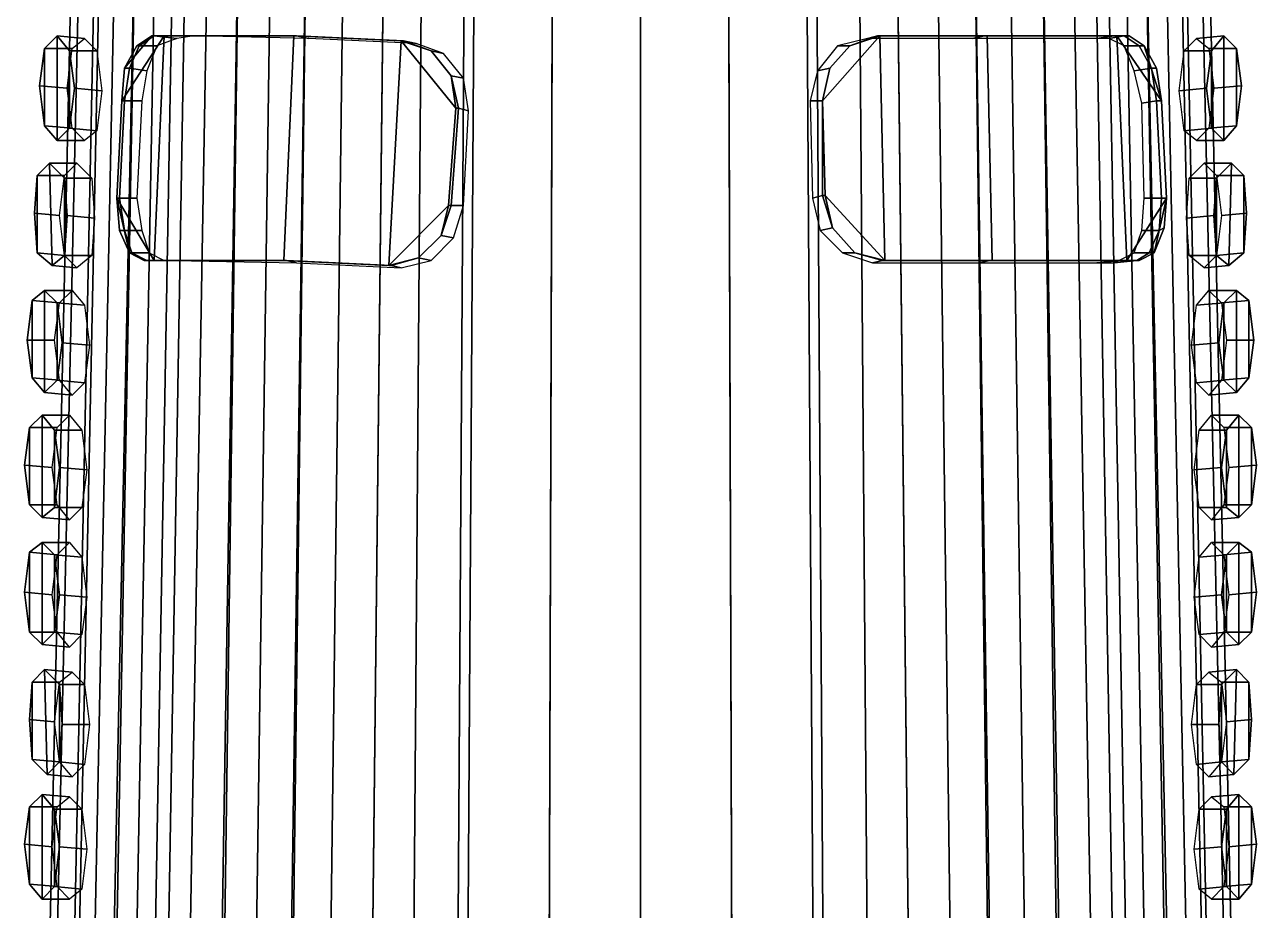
# Model space of a CAD drawing. Extents: x -0.257 to 0.257, y -0.266 to 0.229.
# Drawn here: x -0.0247 to 0.0247, y 0.06315 to 0.09865 of the extents above; entities that cross this region are included whole.
import ezdxf

# ---------------------------------------------------------------- set-up
doc = ezdxf.new("R2010")
doc.units = 0
for name, color, linetype in [('LOWPOLY_AIRPLANE_PLANEBODY', 252, 'CONTINUOUS'), ('LOWPOLY_AIRPLANE_POLYSURFAC_113', 252, 'CONTINUOUS'), ('LOWPOLY_AIRPLANE_POLYSURFAC_114', 252, 'CONTINUOUS'), ('LOWPOLY_AIRPLANE_POLYSURFAC_115', 252, 'CONTINUOUS'), ('LOWPOLY_AIRPLANE_POLYSURFAC_116', 252, 'CONTINUOUS'), ('LOWPOLY_AIRPLANE_POLYSURFAC_117', 252, 'CONTINUOUS'), ('LOWPOLY_AIRPLANE_POLYSURFAC_118', 252, 'CONTINUOUS'), ('LOWPOLY_AIRPLANE_POLYSURFAC_119', 252, 'CONTINUOUS'), ('LOWPOLY_AIRPLANE_POLYSURFAC_140', 252, 'CONTINUOUS'), ('LOWPOLY_AIRPLANE_POLYSURFAC_189', 252, 'CONTINUOUS'), ('LOWPOLY_AIRPLANE_POLYSURFAC_190', 252, 'CONTINUOUS'), ('LOWPOLY_AIRPLANE_POLYSURFAC_191', 252, 'CONTINUOUS'), ('LOWPOLY_AIRPLANE_POLYSURFAC_192', 252, 'CONTINUOUS'), ('LOWPOLY_AIRPLANE_POLYSURFAC_193', 252, 'CONTINUOUS'), ('LOWPOLY_AIRPLANE_POLYSURFAC_194', 252, 'CONTINUOUS'), ('LOWPOLY_AIRPLANE_POLYSURFAC_195', 252, 'CONTINUOUS'), ('LOWPOLY_AIRPLANE_POLYSURFACE96', 252, 'CONTINUOUS')]:
    doc.layers.add(name, color=color, linetype=linetype)

msp = doc.modelspace()

# ---------------------------------------------------------------- meshes
at = {"layer": 'LOWPOLY_AIRPLANE_PLANEBODY'}
mesh = msp.add_polyface(dxfattribs=at)
corners = [(-0.0033, 0.1153, 0.0722), (-0.0025, 0.1172, 0.0724), (0, 0.1167, 0.0726), (0, 0.115, 0.0725), (-0.0064, 0.1166, 0.0715), (-0.0043, 0.1189, 0.0719), (-0.0017, 0.1191, 0.0729), (0, 0.1185, 0.0732), (-0.0109, 0.0481, 0.0278), (-0.0109, 0.0443, 0.0278), (-0.0074, 0.0443, 0.0264), (-0.0074, 0.0481, 0.0264), (-0.0141, 0.0476, 0.0297), (-0.0141, 0.0443, 0.0298), (-0.0157, 0.0405, 0.0298), (-0.0129, 0.0401, 0.0278), (-0.0037, 0.0481, 0.0255), (-0.0037, 0.0443, 0.0255), (0, 0.0443, 0.0252), (0, 0.0481, 0.0252), (-0.0037, 0.0481, 0.0728), (-0.0037, 0.0443, 0.0728), (-0.007, 0.0443, 0.0722), (-0.007, 0.0481, 0.0722), (0, 0.0481, 0.0731), (0, 0.0443, 0.0731), (-0.0109, 0.0481, 0.0705), (-0.0092, 0.0481, 0.0714), (-0.0092, 0.0443, 0.0714), (-0.0109, 0.0443, 0.0705), (-0.0126, 0.0481, 0.0697), (-0.0126, 0.0443, 0.0697), (-0.0142, 0.0443, 0.0687), (-0.0142, 0.0481, 0.0687), (-0.0147, 0.111, 0.0671), (-0.0145, 0.1144, 0.0671), (-0.0132, 0.1144, 0.0682), (-0.0133, 0.111, 0.0683), (-0.0117, 0.1144, 0.0691), (-0.0118, 0.111, 0.0692), (-0.0101, 0.1146, 0.0699), (-0.0102, 0.1111, 0.07), (-0.0085, 0.1155, 0.0707), (-0.0087, 0.1116, 0.0708), (-0.0066, 0.1121, 0.0716), (-0.0035, 0.112, 0.0722), (0, 0.1119, 0.0725), (0, 0.111, 0.0273), (0, 0.1144, 0.0278), (-0.0035, 0.1144, 0.028), (-0.0035, 0.111, 0.0276), (-0.0069, 0.1144, 0.0288), (-0.007, 0.111, 0.0284), (-0.0101, 0.1144, 0.0302), (-0.0102, 0.111, 0.0298), (-0.0131, 0.1144, 0.032), (-0.0133, 0.111, 0.0317), (-0.0158, 0.1144, 0.0343), (-0.016, 0.111, 0.034), (-0.0156, 0.0481, 0.0675), (-0.0067, 0.1207, 0.0712)]
mesh.append_faces([[corners[k] for k in face] for face in [(0, 1, 2, 3), (4, 5, 1, 0), (1, 6, 7, 2), (8, 9, 10, 11), (12, 13, 9, 8), (13, 14, 15, 9), (16, 17, 18, 19), (11, 10, 17, 16), (20, 21, 22, 23), (24, 25, 21, 20), (26, 27, 28, 29), (27, 23, 22, 28), (30, 31, 32, 33), (26, 29, 31, 30), (34, 35, 36, 37), (37, 36, 38, 39), (39, 38, 40, 41), (41, 40, 42, 43), (43, 42, 4, 44), (44, 4, 0, 45), (45, 0, 3, 46), (47, 48, 49, 50), (50, 49, 51, 52), (52, 51, 53, 54), (54, 53, 55, 56), (56, 55, 57, 58), (20, 45, 46, 24), (23, 44, 45, 20), (27, 43, 44, 23), (26, 41, 43, 27), (30, 39, 41, 26), (33, 37, 39, 30), (59, 34, 37, 33), (8, 54, 56, 12), (11, 52, 54, 8), (16, 50, 52, 11), (19, 47, 50, 16), (4, 42, 60, 60)]])
mesh = msp.add_polyface(dxfattribs=at)
corners = [(0, 0.1167, 0.0726), (0.0025, 0.1172, 0.0724), (0.0033, 0.1153, 0.0722), (0, 0.115, 0.0725), (0.0043, 0.1189, 0.0719), (0.0064, 0.1166, 0.0715), (0, 0.1185, 0.0732), (0.0017, 0.1191, 0.0729), (0.0074, 0.0443, 0.0264), (0.0109, 0.0443, 0.0278), (0.0109, 0.0481, 0.0278), (0.0074, 0.0481, 0.0264), (0.0141, 0.0443, 0.0298), (0.0141, 0.0476, 0.0297), (0.0129, 0.0401, 0.0278), (0.0157, 0.0405, 0.0298), (0, 0.0443, 0.0252), (0.0037, 0.0443, 0.0255), (0.0037, 0.0481, 0.0255), (0, 0.0481, 0.0252), (0.007, 0.0443, 0.0722), (0.0037, 0.0443, 0.0728), (0.0037, 0.0481, 0.0728), (0.007, 0.0481, 0.0722), (0, 0.0443, 0.0731), (0, 0.0481, 0.0731), (0.0092, 0.0443, 0.0714), (0.0092, 0.0481, 0.0714), (0.0109, 0.0481, 0.0705), (0.0109, 0.0443, 0.0705), (0.0142, 0.0443, 0.0687), (0.0126, 0.0443, 0.0697), (0.0126, 0.0481, 0.0697), (0.0142, 0.0481, 0.0687), (0.0132, 0.1144, 0.0682), (0.0145, 0.1144, 0.0671), (0.0147, 0.111, 0.0671), (0.0133, 0.111, 0.0683), (0.0117, 0.1144, 0.0691), (0.0118, 0.111, 0.0692), (0.0101, 0.1146, 0.0699), (0.0102, 0.1111, 0.07), (0.0085, 0.1155, 0.0707), (0.0087, 0.1116, 0.0708), (0.0066, 0.1121, 0.0716), (0.0035, 0.112, 0.0722), (0, 0.1119, 0.0725), (0.0035, 0.1144, 0.028), (0, 0.1144, 0.0278), (0, 0.111, 0.0273), (0.0035, 0.111, 0.0276), (0.0069, 0.1144, 0.0288), (0.007, 0.111, 0.0284), (0.0101, 0.1144, 0.0302), (0.0102, 0.111, 0.0298), (0.0131, 0.1144, 0.032), (0.0133, 0.111, 0.0317), (0.0158, 0.1144, 0.0343), (0.016, 0.111, 0.034), (0.0156, 0.0481, 0.0675), (0.0067, 0.1207, 0.0712)]
mesh.append_faces([[corners[k] for k in face] for face in [(0, 1, 2, 3), (1, 4, 5, 2), (6, 7, 1, 0), (8, 9, 10, 11), (9, 12, 13, 10), (14, 15, 12, 9), (16, 17, 18, 19), (17, 8, 11, 18), (20, 21, 22, 23), (21, 24, 25, 22), (26, 27, 28, 29), (20, 23, 27, 26), (30, 31, 32, 33), (31, 29, 28, 32), (34, 35, 36, 37), (38, 34, 37, 39), (40, 38, 39, 41), (42, 40, 41, 43), (5, 42, 43, 44), (2, 5, 44, 45), (3, 2, 45, 46), (47, 48, 49, 50), (51, 47, 50, 52), (53, 51, 52, 54), (55, 53, 54, 56), (57, 55, 56, 58), (46, 45, 22, 25), (45, 44, 23, 22), (44, 43, 27, 23), (43, 41, 28, 27), (41, 39, 32, 28), (39, 37, 33, 32), (37, 36, 59, 33), (56, 54, 10, 13), (54, 52, 11, 10), (52, 50, 18, 11), (50, 49, 19, 18), (42, 5, 60, 60)]])
mesh = msp.add_polyface(dxfattribs=at)
corners = [(-0.0214, 0.0443, 0.0383), (-0.0222, 0.0443, 0.04), (-0.0228, 0.0401, 0.0396), (-0.0221, 0.0402, 0.038), (-0.0213, 0.0461, 0.0383), (-0.0222, 0.0461, 0.04), (-0.023, 0.0476, 0.042), (-0.023, 0.0443, 0.0422), (-0.0205, 0.0461, 0.0366), (-0.0205, 0.0443, 0.0366), (-0.0192, 0.0443, 0.0346), (-0.0192, 0.0461, 0.0347), (-0.0213, 0.0404, 0.0364), (-0.0202, 0.0405, 0.0346), (-0.0169, 0.0461, 0.0322), (-0.017, 0.0443, 0.0322), (-0.0141, 0.0443, 0.0298), (-0.0141, 0.0476, 0.0297), (-0.0182, 0.0406, 0.0322), (-0.0157, 0.0405, 0.0298), (-0.017, 0.0481, 0.0661), (-0.0156, 0.0481, 0.0675), (-0.0156, 0.0443, 0.0675), (-0.017, 0.0443, 0.0661), (-0.0142, 0.0481, 0.0687), (-0.0142, 0.0443, 0.0687), (-0.0183, 0.0481, 0.0648), (-0.0183, 0.0443, 0.0648), (-0.0197, 0.0443, 0.0629), (-0.0197, 0.0481, 0.0629), (-0.0214, 0.0481, 0.06), (-0.0214, 0.0443, 0.06), (-0.0228, 0.0443, 0.0566), (-0.0228, 0.0481, 0.0566), (-0.0237, 0.0481, 0.0529), (-0.0237, 0.0443, 0.0529), (-0.024, 0.0443, 0.0492), (-0.024, 0.0481, 0.0492), (-0.0237, 0.0481, 0.0454), (-0.0237, 0.0443, 0.0454), (-0.0215, 0.111, 0.0569), (-0.0213, 0.1132, 0.0569), (-0.02, 0.1132, 0.0602), (-0.0201, 0.111, 0.0602), (-0.0223, 0.111, 0.0464), (-0.0221, 0.1132, 0.0465), (-0.0224, 0.1132, 0.05), (-0.0226, 0.111, 0.0499), (-0.016, 0.111, 0.0659), (-0.0147, 0.111, 0.0671), (-0.0172, 0.111, 0.0646), (-0.0186, 0.111, 0.0629), (-0.0223, 0.111, 0.0534), (-0.0217, 0.111, 0.0433), (-0.0209, 0.111, 0.0413), (-0.0201, 0.111, 0.0397), (-0.0193, 0.111, 0.0381), (-0.0181, 0.111, 0.0363), (-0.016, 0.111, 0.034), (-0.0133, 0.111, 0.0317)]
mesh.append_faces([[corners[k] for k in face] for face in [(0, 1, 2, 3), (4, 5, 1, 0), (5, 6, 7, 1), (8, 9, 10, 11), (4, 0, 9, 8), (0, 3, 12, 9), (9, 12, 13, 10), (14, 15, 16, 17), (11, 10, 15, 14), (10, 13, 18, 15), (15, 18, 19, 16), (20, 21, 22, 23), (21, 24, 25, 22), (26, 27, 28, 29), (20, 23, 27, 26), (30, 31, 32, 33), (29, 28, 31, 30), (34, 35, 36, 37), (33, 32, 35, 34), (38, 39, 7, 6), (37, 36, 39, 38), (40, 41, 42, 43), (44, 45, 46, 47), (20, 48, 49, 21), (26, 50, 48, 20), (29, 51, 50, 26), (30, 43, 51, 29), (33, 40, 43, 30), (34, 52, 40, 33), (37, 47, 52, 34), (38, 44, 47, 37), (6, 53, 44, 38), (5, 54, 53, 6), (4, 55, 54, 5), (8, 56, 55, 4), (11, 57, 56, 8), (14, 58, 57, 11), (17, 59, 58, 14)]])
mesh = msp.add_polyface(dxfattribs=at)
corners = [(0.0222, 0.0443, 0.04), (0.0222, 0.0461, 0.04), (0.0213, 0.0461, 0.0383), (0.0214, 0.0443, 0.0383), (0.023, 0.0443, 0.0422), (0.023, 0.0476, 0.042), (0.0192, 0.0443, 0.0346), (0.0205, 0.0443, 0.0366), (0.0205, 0.0461, 0.0366), (0.0192, 0.0461, 0.0347), (0.0213, 0.0404, 0.0364), (0.0221, 0.0402, 0.038), (0.0202, 0.0405, 0.0346), (0.0141, 0.0443, 0.0298), (0.017, 0.0443, 0.0322), (0.0169, 0.0461, 0.0322), (0.0141, 0.0476, 0.0297), (0.0182, 0.0406, 0.0322), (0.0157, 0.0405, 0.0298), (0.0156, 0.0443, 0.0675), (0.0156, 0.0481, 0.0675), (0.017, 0.0481, 0.0661), (0.017, 0.0443, 0.0661), (0.0142, 0.0443, 0.0687), (0.0142, 0.0481, 0.0687), (0.0197, 0.0443, 0.0629), (0.0183, 0.0443, 0.0648), (0.0183, 0.0481, 0.0648), (0.0197, 0.0481, 0.0629), (0.0228, 0.0443, 0.0566), (0.0214, 0.0443, 0.06), (0.0214, 0.0481, 0.06), (0.0228, 0.0481, 0.0566), (0.024, 0.0443, 0.0492), (0.0237, 0.0443, 0.0529), (0.0237, 0.0481, 0.0529), (0.024, 0.0481, 0.0492), (0.0237, 0.0443, 0.0454), (0.0237, 0.0481, 0.0454), (0.02, 0.1132, 0.0602), (0.0213, 0.1132, 0.0569), (0.0215, 0.111, 0.0569), (0.0201, 0.111, 0.0602), (0.0224, 0.1132, 0.05), (0.0221, 0.1132, 0.0465), (0.0223, 0.111, 0.0464), (0.0226, 0.111, 0.0499), (0.0221, 0.1132, 0.0535), (0.0223, 0.111, 0.0534), (0.0147, 0.111, 0.0671), (0.016, 0.111, 0.0659), (0.0172, 0.111, 0.0646), (0.0186, 0.111, 0.0629), (0.0217, 0.111, 0.0433), (0.0209, 0.111, 0.0413), (0.0201, 0.111, 0.0397), (0.0193, 0.111, 0.0381), (0.0181, 0.111, 0.0363), (0.016, 0.111, 0.034), (0.0133, 0.111, 0.0317)]
mesh.append_faces([[corners[k] for k in face] for face in [(0, 1, 2, 3), (4, 5, 1, 0), (6, 7, 8, 9), (7, 3, 2, 8), (10, 11, 3, 7), (12, 10, 7, 6), (13, 14, 15, 16), (14, 6, 9, 15), (17, 12, 6, 14), (18, 17, 14, 13), (19, 20, 21, 22), (23, 24, 20, 19), (25, 26, 27, 28), (26, 22, 21, 27), (29, 30, 31, 32), (30, 25, 28, 31), (33, 34, 35, 36), (34, 29, 32, 35), (4, 37, 38, 5), (37, 33, 36, 38), (39, 40, 41, 42), (43, 44, 45, 46), (47, 43, 46, 48), (49, 50, 21, 20), (50, 51, 27, 21), (51, 52, 28, 27), (52, 42, 31, 28), (42, 41, 32, 31), (41, 48, 35, 32), (48, 46, 36, 35), (46, 45, 38, 36), (45, 53, 5, 38), (53, 54, 1, 5), (54, 55, 2, 1), (55, 56, 8, 2), (56, 57, 9, 8), (57, 58, 15, 9), (58, 59, 16, 15)]])
at = {"layer": 'LOWPOLY_AIRPLANE_POLYSURFAC_113'}
mesh = msp.add_polyface(dxfattribs=at)
corners = [(0.0239, 0.0977, 0.0504), (0.0229, 0.0976, 0.0559), (0.0229, 0.0945, 0.0558), (0.0239, 0.0946, 0.0504), (0.0218, 0.0976, 0.0558), (0.0228, 0.0977, 0.0503), (0.0218, 0.0944, 0.0557), (0.0228, 0.0945, 0.0503), (0.0234, 0.0982, 0.0532), (0.0227, 0.0961, 0.0567), (0.0234, 0.094, 0.0531), (0.0241, 0.0962, 0.0495), (0.0223, 0.0981, 0.0531), (0.0216, 0.096, 0.0567), (0.0223, 0.094, 0.053), (0.023, 0.0961, 0.0494)]
mesh.append_faces([[corners[k] for k in face] for face in [(4, 12, 8, 1), (12, 5, 0, 8), (6, 13, 9, 2), (13, 4, 1, 9), (7, 14, 10, 3), (14, 6, 2, 10), (15, 11, 0, 5), (15, 7, 3, 11), (0, 11, 3, 3), (8, 0, 3, 10), (8, 10, 2, 1), (2, 9, 1, 1)]])
at = {"layer": 'LOWPOLY_AIRPLANE_POLYSURFAC_114'}
mesh = msp.add_polyface(dxfattribs=at)
corners = [(0.0242, 0.0926, 0.0504), (0.0231, 0.0925, 0.0558), (0.0231, 0.0894, 0.0557), (0.0242, 0.0895, 0.0504), (0.022, 0.0925, 0.0558), (0.0231, 0.0926, 0.0503), (0.022, 0.0894, 0.0557), (0.0231, 0.0894, 0.0502), (0.0237, 0.0931, 0.0531), (0.023, 0.091, 0.0567), (0.0236, 0.089, 0.053), (0.0243, 0.0911, 0.0495), (0.0226, 0.0931, 0.053), (0.0219, 0.0909, 0.0566), (0.0226, 0.0889, 0.053), (0.0233, 0.091, 0.0493)]
mesh.append_faces([[corners[k] for k in face] for face in [(4, 12, 8, 1), (12, 5, 0, 8), (6, 13, 9, 2), (13, 4, 1, 9), (7, 14, 10, 3), (14, 6, 2, 10), (15, 11, 0, 5), (15, 7, 3, 11), (0, 11, 3, 3), (8, 0, 3, 10), (8, 10, 2, 1), (2, 9, 1, 1)]])
at = {"layer": 'LOWPOLY_AIRPLANE_POLYSURFAC_115'}
mesh = msp.add_polyface(dxfattribs=at)
corners = [(0.0244, 0.0876, 0.0503), (0.0234, 0.0875, 0.0558), (0.0234, 0.0844, 0.0557), (0.0244, 0.0845, 0.0503), (0.0223, 0.0874, 0.0557), (0.0233, 0.0875, 0.0502), (0.0223, 0.0843, 0.0556), (0.0233, 0.0844, 0.0502), (0.0239, 0.088, 0.0531), (0.0232, 0.0859, 0.0566), (0.0239, 0.0839, 0.053), (0.0246, 0.086, 0.0494), (0.0228, 0.088, 0.053), (0.0221, 0.0858, 0.0566), (0.0228, 0.0838, 0.0529), (0.0235, 0.086, 0.0493)]
mesh.append_faces([[corners[k] for k in face] for face in [(4, 12, 8, 1), (12, 5, 0, 8), (6, 13, 9, 2), (13, 4, 1, 9), (7, 14, 10, 3), (14, 6, 2, 10), (15, 11, 0, 5), (15, 7, 3, 11), (0, 11, 3, 3), (8, 0, 3, 10), (8, 10, 2, 1), (2, 9, 1, 1)]])
at = {"layer": 'LOWPOLY_AIRPLANE_POLYSURFAC_116'}
mesh = msp.add_polyface(dxfattribs=at)
corners = [(0.0245, 0.0825, 0.0503), (0.0235, 0.0824, 0.0557), (0.0235, 0.0793, 0.0557), (0.0245, 0.0794, 0.0503), (0.0224, 0.0824, 0.0557), (0.0234, 0.0825, 0.0502), (0.0224, 0.0793, 0.0556), (0.0234, 0.0794, 0.0502), (0.024, 0.083, 0.053), (0.0233, 0.0809, 0.0566), (0.024, 0.0789, 0.053), (0.0247, 0.081, 0.0494), (0.0229, 0.083, 0.053), (0.0222, 0.0808, 0.0566), (0.0229, 0.0788, 0.0529), (0.0236, 0.0809, 0.0493)]
mesh.append_faces([[corners[k] for k in face] for face in [(4, 12, 8, 1), (12, 5, 0, 8), (6, 13, 9, 2), (13, 4, 1, 9), (7, 14, 10, 3), (14, 6, 2, 10), (15, 11, 0, 5), (15, 7, 3, 11), (0, 11, 3, 3), (8, 0, 3, 10), (8, 10, 2, 1), (2, 9, 1, 1)]])
at = {"layer": 'LOWPOLY_AIRPLANE_POLYSURFAC_117'}
mesh = msp.add_polyface(dxfattribs=at)
corners = [(0.0245, 0.0775, 0.0503), (0.0235, 0.0774, 0.0557), (0.0235, 0.0743, 0.0557), (0.0245, 0.0743, 0.0503), (0.0224, 0.0773, 0.0557), (0.0234, 0.0774, 0.0502), (0.0224, 0.0742, 0.0556), (0.0234, 0.0743, 0.0502), (0.024, 0.0779, 0.053), (0.0233, 0.0758, 0.0566), (0.024, 0.0738, 0.053), (0.0247, 0.0759, 0.0494), (0.0229, 0.0779, 0.053), (0.0222, 0.0757, 0.0566), (0.0229, 0.0737, 0.0529), (0.0236, 0.0758, 0.0493)]
mesh.append_faces([[corners[k] for k in face] for face in [(4, 12, 8, 1), (12, 5, 0, 8), (6, 13, 9, 2), (13, 4, 1, 9), (7, 14, 10, 3), (14, 6, 2, 10), (15, 11, 0, 5), (15, 7, 3, 11), (0, 11, 3, 3), (8, 0, 3, 10), (8, 10, 2, 1), (2, 9, 1, 1)]])
at = {"layer": 'LOWPOLY_AIRPLANE_POLYSURFAC_118'}
mesh = msp.add_polyface(dxfattribs=at)
corners = [(0.0244, 0.0723, 0.0503), (0.0233, 0.0722, 0.0558), (0.0233, 0.0691, 0.0557), (0.0244, 0.0692, 0.0503), (0.0223, 0.0722, 0.0557), (0.0233, 0.0723, 0.0502), (0.0223, 0.069, 0.0556), (0.0233, 0.0691, 0.0502), (0.0239, 0.0728, 0.0531), (0.0232, 0.0706, 0.0566), (0.0238, 0.0686, 0.053), (0.0245, 0.0708, 0.0494), (0.0228, 0.0727, 0.053), (0.0221, 0.0706, 0.0566), (0.0228, 0.0685, 0.0529), (0.0235, 0.0707, 0.0493)]
mesh.append_faces([[corners[k] for k in face] for face in [(4, 12, 8, 1), (12, 5, 0, 8), (6, 13, 9, 2), (13, 4, 1, 9), (7, 14, 10, 3), (14, 6, 2, 10), (15, 11, 0, 5), (15, 7, 3, 11), (0, 11, 3, 3), (8, 0, 3, 10), (8, 10, 2, 1), (2, 9, 1, 1)]])
at = {"layer": 'LOWPOLY_AIRPLANE_POLYSURFAC_119'}
mesh = msp.add_polyface(dxfattribs=at)
corners = [(0.0245, 0.0673, 0.0503), (0.0235, 0.0672, 0.0557), (0.0235, 0.0641, 0.0557), (0.0245, 0.0642, 0.0503), (0.0224, 0.0672, 0.0557), (0.0234, 0.0673, 0.0502), (0.0224, 0.064, 0.0556), (0.0234, 0.0641, 0.0502), (0.024, 0.0678, 0.053), (0.0233, 0.0657, 0.0566), (0.024, 0.0636, 0.053), (0.0247, 0.0658, 0.0494), (0.0229, 0.0677, 0.053), (0.0222, 0.0656, 0.0566), (0.0229, 0.0636, 0.0529), (0.0236, 0.0657, 0.0493)]
mesh.append_faces([[corners[k] for k in face] for face in [(4, 12, 8, 1), (12, 5, 0, 8), (6, 13, 9, 2), (13, 4, 1, 9), (7, 14, 10, 3), (14, 6, 2, 10), (15, 11, 0, 5), (15, 7, 3, 11), (0, 11, 3, 3), (8, 0, 3, 10), (8, 10, 2, 1), (2, 9, 1, 1)]])
at = {"layer": 'LOWPOLY_AIRPLANE_POLYSURFAC_140'}
mesh = msp.add_polyface(dxfattribs=at)
corners = [(-0.0139, 0.0982, 0.0304), (-0.0143, 0.0892, 0.0304), (-0.0191, 0.0982, 0.0359), (-0.0195, 0.0892, 0.0357), (-0.0133, 0.0981, 0.0317), (-0.0138, 0.0891, 0.0312), (-0.0179, 0.0982, 0.0364), (-0.0187, 0.0892, 0.0363), (-0.0138, 0.0982, 0.0306), (-0.0142, 0.0892, 0.0305), (-0.0193, 0.0892, 0.0358), (-0.019, 0.0982, 0.0359), (-0.0084, 0.0976, 0.0275), (-0.0076, 0.0966, 0.0271), (-0.0074, 0.0953, 0.0269), (-0.0096, 0.098, 0.028), (-0.0084, 0.0976, 0.0276), (-0.0076, 0.0966, 0.0272), (-0.0073, 0.0953, 0.0271), (-0.008, 0.0902, 0.0271), (-0.0089, 0.0893, 0.0276), (-0.0101, 0.089, 0.0282), (-0.0077, 0.0914, 0.0269), (-0.0076, 0.0914, 0.0271), (-0.008, 0.0902, 0.0272), (-0.0089, 0.0893, 0.0277), (-0.01, 0.089, 0.0283), (-0.0207, 0.0969, 0.0389), (-0.0202, 0.0978, 0.0381), (-0.0196, 0.0982, 0.037), (-0.0208, 0.0956, 0.0392), (-0.0207, 0.0956, 0.0392), (-0.0205, 0.0969, 0.039), (-0.0201, 0.0978, 0.0382), (-0.0195, 0.0982, 0.037), (-0.0205, 0.0895, 0.0379), (-0.0209, 0.0904, 0.0388), (-0.021, 0.0917, 0.0391), (-0.0199, 0.0892, 0.0367), (-0.0198, 0.0892, 0.0368), (-0.0204, 0.0895, 0.0379), (-0.0207, 0.0904, 0.0388), (-0.0209, 0.0917, 0.0392), (-0.0069, 0.0952, 0.0283), (-0.0071, 0.0965, 0.0284), (-0.0079, 0.0975, 0.0288), (-0.009, 0.0979, 0.0293), (-0.0096, 0.0889, 0.0293), (-0.0084, 0.0892, 0.0288), (-0.0075, 0.0901, 0.0285), (-0.0071, 0.0914, 0.0283), (-0.0202, 0.0917, 0.0395), (-0.02, 0.0904, 0.0392), (-0.0197, 0.0895, 0.0383), (-0.0191, 0.0892, 0.0371), (-0.0186, 0.0981, 0.0374), (-0.0194, 0.0978, 0.0385), (-0.0198, 0.0968, 0.0393), (-0.02, 0.0956, 0.0396), (-0.0095, 0.098, 0.0282)]
mesh.append_faces([[corners[k] for k in face] for face in [(3, 1, 0, 2), (8, 11, 2, 0), (10, 9, 1, 3), (7, 5, 9, 10), (4, 6, 11, 8), (43, 44, 17, 18), (44, 45, 16, 17), (45, 46, 59, 16), (47, 48, 25, 26), (48, 49, 24, 25), (49, 50, 23, 24), (55, 56, 33, 34), (56, 57, 32, 33), (57, 58, 31, 32), (51, 52, 41, 42), (52, 53, 40, 41), (53, 54, 39, 40), (59, 8, 0, 15), (18, 14, 22, 23), (9, 26, 21, 1), (11, 34, 29, 2), (10, 3, 38, 39), (42, 37, 30, 31), (46, 4, 8, 59), (50, 43, 18, 23), (5, 47, 26, 9), (54, 7, 10, 39), (58, 51, 42, 31), (6, 55, 34, 11), (18, 17, 13, 14), (17, 16, 12, 13), (26, 25, 20, 21), (25, 24, 19, 20), (24, 23, 22, 19), (34, 33, 28, 29), (33, 32, 27, 28), (32, 31, 30, 27), (42, 41, 36, 37), (41, 40, 35, 36), (40, 39, 38, 35), (12, 16, 59, 15), (21, 15, 0, 1), (22, 14, 15, 21), (22, 21, 20, 19), (15, 14, 13, 12), (37, 35, 38, 3), (3, 2, 30, 37), (30, 2, 29, 27), (29, 28, 27, 27), (37, 36, 35, 35)]])
at = {"layer": 'LOWPOLY_AIRPLANE_POLYSURFAC_189'}
mesh = msp.add_polyface(dxfattribs=at)
corners = [(-0.0239, 0.0977, 0.0504), (-0.0229, 0.0976, 0.0559), (-0.0229, 0.0945, 0.0558), (-0.0239, 0.0946, 0.0504), (-0.0218, 0.0976, 0.0558), (-0.0228, 0.0977, 0.0503), (-0.0218, 0.0944, 0.0557), (-0.0228, 0.0945, 0.0503), (-0.0234, 0.0982, 0.0532), (-0.0227, 0.0961, 0.0567), (-0.0234, 0.094, 0.0531), (-0.0241, 0.0962, 0.0495), (-0.0223, 0.0981, 0.0531), (-0.0216, 0.096, 0.0567), (-0.0223, 0.094, 0.053), (-0.023, 0.0961, 0.0494)]
mesh.append_faces([[corners[k] for k in face] for face in [(8, 12, 4, 1), (0, 5, 12, 8), (9, 13, 6, 2), (1, 4, 13, 9), (10, 14, 7, 3), (2, 6, 14, 10), (0, 11, 15, 5), (3, 7, 15, 11), (1, 9, 2, 2), (8, 1, 2, 10), (8, 10, 3, 0), (3, 11, 0, 0)]])
at = {"layer": 'LOWPOLY_AIRPLANE_POLYSURFAC_190'}
mesh = msp.add_polyface(dxfattribs=at)
corners = [(-0.0242, 0.0926, 0.0504), (-0.0231, 0.0925, 0.0558), (-0.0231, 0.0894, 0.0557), (-0.0242, 0.0895, 0.0504), (-0.022, 0.0925, 0.0558), (-0.0231, 0.0926, 0.0503), (-0.022, 0.0894, 0.0557), (-0.0231, 0.0894, 0.0502), (-0.0237, 0.0931, 0.0531), (-0.023, 0.091, 0.0567), (-0.0236, 0.089, 0.053), (-0.0243, 0.0911, 0.0495), (-0.0226, 0.0931, 0.053), (-0.0219, 0.0909, 0.0566), (-0.0226, 0.0889, 0.053), (-0.0233, 0.091, 0.0493)]
mesh.append_faces([[corners[k] for k in face] for face in [(8, 12, 4, 1), (0, 5, 12, 8), (9, 13, 6, 2), (1, 4, 13, 9), (10, 14, 7, 3), (2, 6, 14, 10), (0, 11, 15, 5), (3, 7, 15, 11), (1, 9, 2, 2), (8, 1, 2, 10), (8, 10, 3, 0), (3, 11, 0, 0)]])
at = {"layer": 'LOWPOLY_AIRPLANE_POLYSURFAC_191'}
mesh = msp.add_polyface(dxfattribs=at)
corners = [(-0.0244, 0.0876, 0.0503), (-0.0234, 0.0875, 0.0558), (-0.0234, 0.0844, 0.0557), (-0.0244, 0.0845, 0.0503), (-0.0223, 0.0874, 0.0557), (-0.0233, 0.0875, 0.0502), (-0.0223, 0.0843, 0.0556), (-0.0233, 0.0844, 0.0502), (-0.0239, 0.088, 0.0531), (-0.0232, 0.0859, 0.0566), (-0.0239, 0.0839, 0.053), (-0.0246, 0.086, 0.0494), (-0.0228, 0.088, 0.053), (-0.0221, 0.0858, 0.0566), (-0.0228, 0.0838, 0.0529), (-0.0235, 0.086, 0.0493)]
mesh.append_faces([[corners[k] for k in face] for face in [(8, 12, 4, 1), (0, 5, 12, 8), (9, 13, 6, 2), (1, 4, 13, 9), (10, 14, 7, 3), (2, 6, 14, 10), (0, 11, 15, 5), (3, 7, 15, 11), (1, 9, 2, 2), (8, 1, 2, 10), (8, 10, 3, 0), (3, 11, 0, 0)]])
at = {"layer": 'LOWPOLY_AIRPLANE_POLYSURFAC_192'}
mesh = msp.add_polyface(dxfattribs=at)
corners = [(-0.0245, 0.0825, 0.0503), (-0.0235, 0.0824, 0.0557), (-0.0235, 0.0793, 0.0557), (-0.0245, 0.0794, 0.0503), (-0.0224, 0.0824, 0.0557), (-0.0234, 0.0825, 0.0502), (-0.0224, 0.0793, 0.0556), (-0.0234, 0.0794, 0.0502), (-0.024, 0.083, 0.053), (-0.0233, 0.0809, 0.0566), (-0.024, 0.0789, 0.053), (-0.0247, 0.081, 0.0494), (-0.0229, 0.083, 0.053), (-0.0222, 0.0808, 0.0566), (-0.0229, 0.0788, 0.0529), (-0.0236, 0.0809, 0.0493)]
mesh.append_faces([[corners[k] for k in face] for face in [(8, 12, 4, 1), (0, 5, 12, 8), (9, 13, 6, 2), (1, 4, 13, 9), (10, 14, 7, 3), (2, 6, 14, 10), (0, 11, 15, 5), (3, 7, 15, 11), (1, 9, 2, 2), (8, 1, 2, 10), (8, 10, 3, 0), (3, 11, 0, 0)]])
at = {"layer": 'LOWPOLY_AIRPLANE_POLYSURFAC_193'}
mesh = msp.add_polyface(dxfattribs=at)
corners = [(-0.0245, 0.0775, 0.0503), (-0.0235, 0.0774, 0.0557), (-0.0235, 0.0743, 0.0557), (-0.0245, 0.0743, 0.0503), (-0.0224, 0.0773, 0.0557), (-0.0234, 0.0774, 0.0502), (-0.0224, 0.0742, 0.0556), (-0.0234, 0.0743, 0.0502), (-0.024, 0.0779, 0.053), (-0.0233, 0.0758, 0.0566), (-0.024, 0.0738, 0.053), (-0.0247, 0.0759, 0.0494), (-0.0229, 0.0779, 0.053), (-0.0222, 0.0757, 0.0566), (-0.0229, 0.0737, 0.0529), (-0.0236, 0.0758, 0.0493)]
mesh.append_faces([[corners[k] for k in face] for face in [(8, 12, 4, 1), (0, 5, 12, 8), (9, 13, 6, 2), (1, 4, 13, 9), (10, 14, 7, 3), (2, 6, 14, 10), (0, 11, 15, 5), (3, 7, 15, 11), (1, 9, 2, 2), (8, 1, 2, 10), (8, 10, 3, 0), (3, 11, 0, 0)]])
at = {"layer": 'LOWPOLY_AIRPLANE_POLYSURFAC_194'}
mesh = msp.add_polyface(dxfattribs=at)
corners = [(-0.0244, 0.0723, 0.0503), (-0.0233, 0.0722, 0.0558), (-0.0233, 0.0691, 0.0557), (-0.0244, 0.0692, 0.0503), (-0.0223, 0.0722, 0.0557), (-0.0233, 0.0723, 0.0502), (-0.0223, 0.069, 0.0556), (-0.0233, 0.0691, 0.0502), (-0.0239, 0.0728, 0.0531), (-0.0232, 0.0706, 0.0566), (-0.0238, 0.0686, 0.053), (-0.0245, 0.0708, 0.0494), (-0.0228, 0.0727, 0.053), (-0.0221, 0.0706, 0.0566), (-0.0228, 0.0685, 0.0529), (-0.0235, 0.0707, 0.0493)]
mesh.append_faces([[corners[k] for k in face] for face in [(8, 12, 4, 1), (0, 5, 12, 8), (9, 13, 6, 2), (1, 4, 13, 9), (10, 14, 7, 3), (2, 6, 14, 10), (0, 11, 15, 5), (3, 7, 15, 11), (1, 9, 2, 2), (8, 1, 2, 10), (8, 10, 3, 0), (3, 11, 0, 0)]])
at = {"layer": 'LOWPOLY_AIRPLANE_POLYSURFAC_195'}
mesh = msp.add_polyface(dxfattribs=at)
corners = [(-0.0245, 0.0673, 0.0503), (-0.0235, 0.0672, 0.0557), (-0.0235, 0.0641, 0.0557), (-0.0245, 0.0642, 0.0503), (-0.0224, 0.0672, 0.0557), (-0.0234, 0.0673, 0.0502), (-0.0224, 0.064, 0.0556), (-0.0234, 0.0641, 0.0502), (-0.024, 0.0678, 0.053), (-0.0233, 0.0657, 0.0566), (-0.024, 0.0636, 0.053), (-0.0247, 0.0658, 0.0494), (-0.0229, 0.0677, 0.053), (-0.0222, 0.0656, 0.0566), (-0.0229, 0.0636, 0.0529), (-0.0236, 0.0657, 0.0493)]
mesh.append_faces([[corners[k] for k in face] for face in [(8, 12, 4, 1), (0, 5, 12, 8), (9, 13, 6, 2), (1, 4, 13, 9), (10, 14, 7, 3), (2, 6, 14, 10), (0, 11, 15, 5), (3, 7, 15, 11), (1, 9, 2, 2), (8, 1, 2, 10), (8, 10, 3, 0), (3, 11, 0, 0)]])
at = {"layer": 'LOWPOLY_AIRPLANE_POLYSURFACE96'}
mesh = msp.add_polyface(dxfattribs=at)
corners = [(0.0141, 0.0892, 0.0298), (0.0139, 0.0982, 0.0304), (0.0195, 0.0892, 0.0351), (0.0191, 0.0982, 0.0357), (0.0136, 0.0891, 0.0311), (0.0133, 0.0981, 0.0313), (0.0183, 0.0891, 0.0357), (0.0183, 0.0981, 0.0362), (0.014, 0.0892, 0.0299), (0.0138, 0.0982, 0.0306), (0.019, 0.0982, 0.0358), (0.0193, 0.0892, 0.0352), (0.0086, 0.0895, 0.027), (0.0077, 0.0905, 0.0267), (0.0074, 0.0918, 0.0266), (0.0098, 0.0892, 0.0275), (0.0086, 0.0895, 0.0271), (0.0077, 0.0905, 0.0268), (0.0073, 0.0918, 0.0267), (0.0076, 0.0969, 0.0272), (0.0084, 0.0978, 0.0276), (0.0096, 0.0982, 0.0282), (0.0073, 0.0956, 0.0269), (0.0073, 0.0956, 0.027), (0.0076, 0.0969, 0.0273), (0.0084, 0.0978, 0.0278), (0.0095, 0.0982, 0.0283), (0.021, 0.0905, 0.0383), (0.0206, 0.0895, 0.0374), (0.02, 0.0892, 0.0362), (0.0211, 0.0917, 0.0386), (0.0209, 0.0917, 0.0387), (0.0208, 0.0904, 0.0383), (0.0204, 0.0895, 0.0375), (0.0199, 0.0892, 0.0363), (0.0202, 0.0978, 0.0378), (0.0207, 0.0969, 0.0386), (0.0209, 0.0956, 0.0388), (0.0196, 0.0982, 0.0366), (0.0194, 0.0982, 0.0367), (0.02, 0.0978, 0.0378), (0.0205, 0.0969, 0.0386), (0.0207, 0.0956, 0.0389), (0.0069, 0.0917, 0.028), (0.0072, 0.0904, 0.028), (0.0081, 0.0895, 0.0283), (0.0093, 0.0891, 0.0288), (0.0091, 0.0981, 0.0294), (0.0079, 0.0978, 0.0289), (0.0071, 0.0968, 0.0285), (0.0068, 0.0956, 0.0283), (0.0201, 0.0955, 0.0392), (0.0198, 0.0968, 0.039), (0.0194, 0.0978, 0.0382), (0.0188, 0.0981, 0.0371), (0.019, 0.0891, 0.0367), (0.0198, 0.0895, 0.0378), (0.0201, 0.0904, 0.0387), (0.0202, 0.0917, 0.0391), (0.0097, 0.0892, 0.0276)]
mesh.append_faces([[corners[k] for k in face] for face in [(3, 1, 0, 2), (8, 11, 2, 0), (10, 9, 1, 3), (7, 5, 9, 10), (4, 6, 11, 8), (43, 44, 17, 18), (44, 45, 16, 17), (45, 46, 59, 16), (47, 48, 25, 26), (48, 49, 24, 25), (49, 50, 23, 24), (55, 56, 33, 34), (56, 57, 32, 33), (57, 58, 31, 32), (51, 52, 41, 42), (52, 53, 40, 41), (53, 54, 39, 40), (59, 8, 0, 15), (18, 14, 22, 23), (9, 26, 21, 1), (11, 34, 29, 2), (10, 3, 38, 39), (42, 37, 30, 31), (46, 4, 8, 59), (50, 43, 18, 23), (5, 47, 26, 9), (54, 7, 10, 39), (58, 51, 42, 31), (6, 55, 34, 11), (18, 17, 13, 14), (17, 16, 12, 13), (26, 25, 20, 21), (25, 24, 19, 20), (24, 23, 22, 19), (34, 33, 28, 29), (33, 32, 27, 28), (32, 31, 30, 27), (42, 41, 36, 37), (41, 40, 35, 36), (40, 39, 38, 35), (12, 16, 59, 15), (21, 15, 0, 1), (22, 21, 20, 19), (22, 14, 15, 21), (15, 14, 13, 12), (37, 35, 38, 3), (30, 37, 3, 2), (30, 2, 29, 28), (28, 27, 30, 30), (37, 36, 35, 35)]])

doc.saveas('drawing.dxf')
